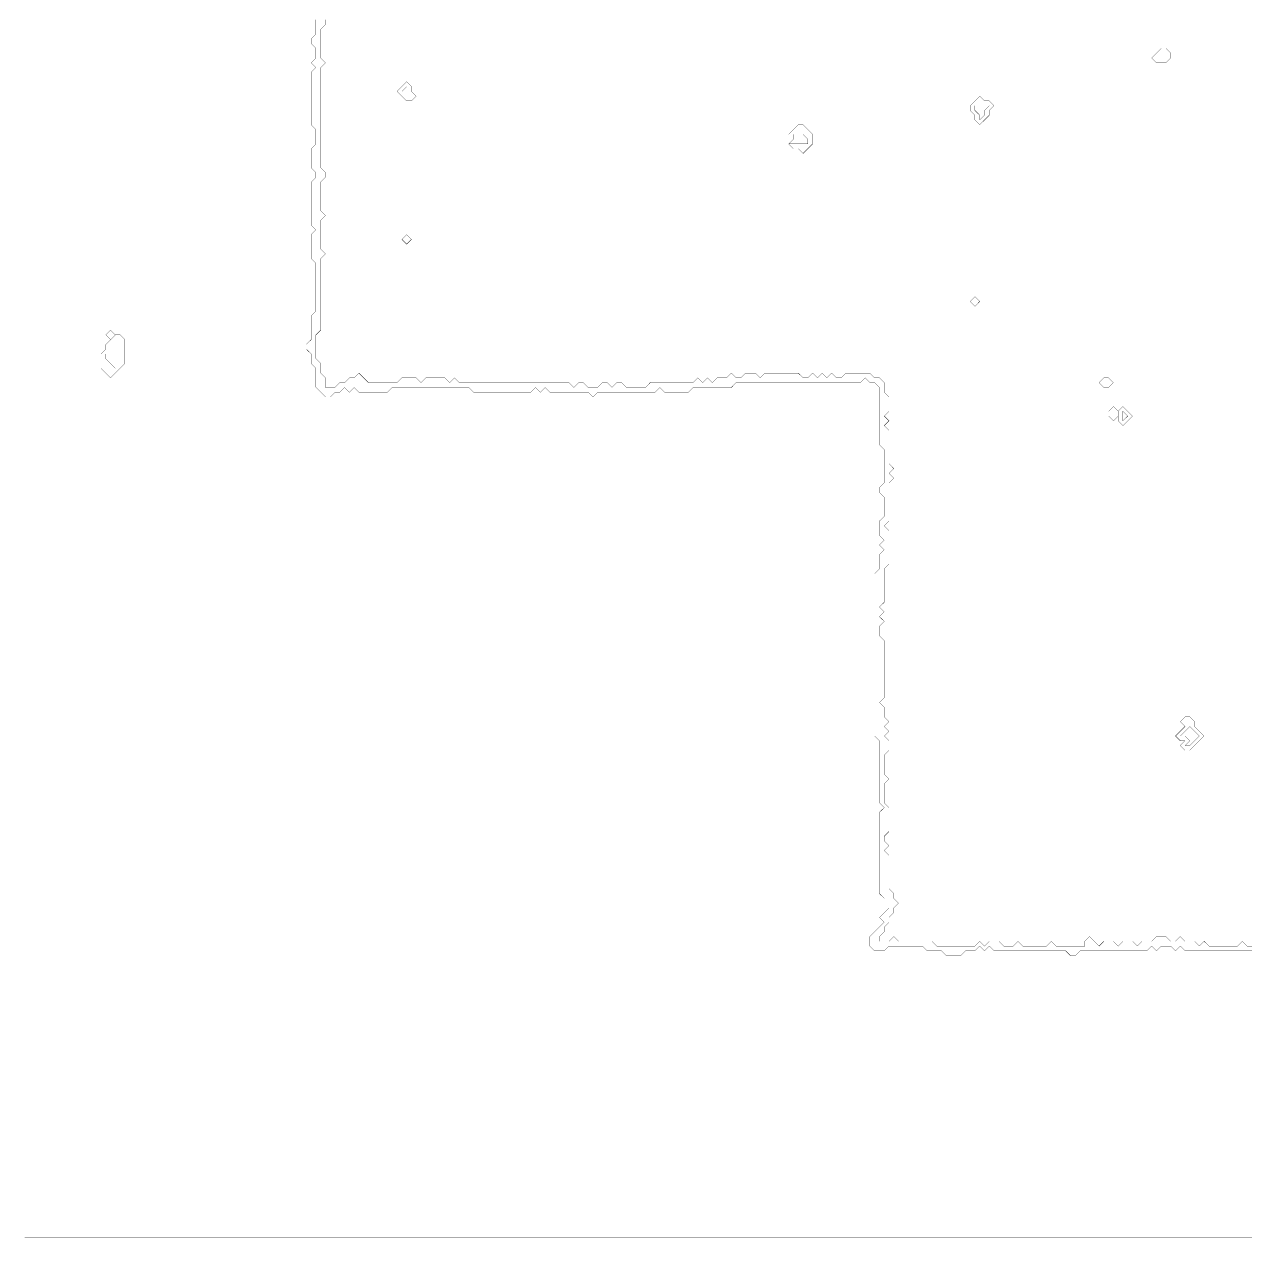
# Model space of a CAD drawing. Header units: metres. Extents: x 0 to 4858, y -4858 to 0.
# Drawn here: x 0 to 2438, y -4858 to -2443 of the extents above; entities that cross this region are included whole.
import ezdxf

# ---------------------------------------------------------------- set-up
doc = ezdxf.new("R2010")
doc.units = ezdxf.units.M
for name, color, linetype in [('conductor', 1, 'Continuous'), ('dielectric', 8, 'Continuous'), ('substrate', 5, 'Continuous')]:
    doc.layers.add(name, color=color, linetype=linetype)

msp = doc.modelspace()

# ---------------------------------------------------------------- linework, layer by layer
at = {"layer": 'conductor', "const_width": 0.5}
msp.add_lwpolyline([(598.9, -2433.5), (598.9, -2443), (589.4, -2452.5), (589.4, -2462), (589.4, -2471.5), (589.4, -2481), (589.4, -2490.5), (589.4, -2500), (589.4, -2509.5), (598.9, -2519.1), (589.4, -2528.6), (589.4, -2538.1), (589.4, -2547.6), (589.4, -2557.1), (589.4, -2566.6), (589.4, -2576.1), (589.4, -2585.6), (589.4, -2595.1), (589.4, -2604.6), (589.4, -2614.1), (589.4, -2623.6), (589.4, -2633.1), (589.4, -2642.6), (589.4, -2652.1), (589.4, -2661.6), (589.4, -2671.1), (589.4, -2680.7), (589.4, -2690.2), (589.4, -2699.7), (589.4, -2709.2), (589.4, -2718.7), (589.4, -2728.2), (598.9, -2737.7), (598.9, -2747.2), (589.4, -2756.7), (589.4, -2766.2), (589.4, -2775.7), (589.4, -2785.2), (589.4, -2794.7), (589.4, -2804.2), (589.4, -2813.7), (598.9, -2823.2), (589.4, -2832.7), (589.4, -2842.3), (589.4, -2851.8), (589.4, -2861.3), (589.4, -2870.8), (589.4, -2880.3), (589.4, -2889.8), (598.9, -2899.3), (589.4, -2908.8), (589.4, -2918.3), (589.4, -2927.8), (589.4, -2937.3), (589.4, -2946.8), (589.4, -2956.3), (589.4, -2965.8), (589.4, -2975.3), (589.4, -2984.8), (589.4, -2994.3), (589.4, -3003.9), (589.4, -3013.4), (589.4, -3022.9), (589.4, -3032.4), (589.4, -3041.9), (589.4, -3051.4), (579.9, -3060.9), (579.9, -3070.4), (579.9, -3079.9), (579.9, -3089.4), (579.9, -3098.9), (579.9, -3108.4), (589.4, -3117.9), (589.4, -3127.4), (589.4, -3136.9), (598.9, -3146.4), (598.9, -3155.9), (598.9, -3165.5), (608.4, -3165.5), (617.9, -3165.5), (627.4, -3155.9), (636.9, -3155.9), (646.4, -3146.4), (655.9, -3146.4), (665.4, -3136.9), (674.9, -3146.4), (684.4, -3155.9), (693.9, -3155.9), (703.4, -3155.9), (712.9, -3155.9), (722.4, -3155.9), (732, -3155.9), (741.5, -3155.9), (751, -3146.4), (760.5, -3146.4), (770, -3146.4), (779.5, -3146.4), (789, -3155.9), (798.5, -3146.4), (808, -3146.4), (817.5, -3146.4), (827, -3146.4), (836.5, -3146.4), (846, -3155.9), (855.5, -3146.4), (865, -3155.9), (874.5, -3155.9), (884, -3155.9), (893.6, -3155.9), (903.1, -3155.9), (912.6, -3155.9), (922.1, -3155.9), (931.6, -3155.9), (941.1, -3155.9), (950.6, -3155.9), (960.1, -3155.9), (969.6, -3155.9), (979.1, -3155.9), (988.6, -3155.9), (998.1, -3155.9), (1007.6, -3155.9), (1017.1, -3155.9), (1026.6, -3155.9), (1036.1, -3155.9), (1045.6, -3155.9), (1055.2, -3155.9), (1064.7, -3155.9), (1074.2, -3155.9), (1083.7, -3155.9), (1093.2, -3165.5), (1102.7, -3155.9), (1112.2, -3155.9), (1121.7, -3165.5), (1131.2, -3165.5), (1140.7, -3165.5), (1150.2, -3155.9), (1159.7, -3155.9), (1169.2, -3165.5), (1178.7, -3155.9), (1188.2, -3155.9), (1197.7, -3165.5), (1207.2, -3165.5), (1216.8, -3165.5), (1226.3, -3165.5), (1235.8, -3165.5), (1245.3, -3155.9), (1254.8, -3155.9), (1264.3, -3155.9), (1273.8, -3155.9), (1283.3, -3155.9), (1292.8, -3155.9), (1302.3, -3155.9), (1311.8, -3155.9), (1321.3, -3155.9), (1330.8, -3155.9), (1340.3, -3146.4), (1349.8, -3155.9), (1359.3, -3146.4), (1368.8, -3155.9), (1378.3, -3146.4), (1387.9, -3146.4), (1397.4, -3146.4), (1406.9, -3136.9), (1416.4, -3146.4), (1425.9, -3146.4), (1435.4, -3136.9), (1444.9, -3136.9), (1454.4, -3136.9), (1463.9, -3146.4), (1473.4, -3136.9), (1482.9, -3136.9), (1492.4, -3136.9), (1501.9, -3136.9), (1511.4, -3136.9), (1520.9, -3136.9), (1530.4, -3136.9), (1539.9, -3136.9), (1549.5, -3146.4), (1559, -3146.4), (1568.5, -3136.9), (1578, -3146.4), (1587.5, -3136.9), (1597, -3146.4), (1606.5, -3136.9), (1616, -3146.4), (1625.5, -3146.4), (1635, -3136.9), (1644.5, -3136.9), (1654, -3136.9), (1663.5, -3136.9), (1673, -3136.9), (1682.5, -3136.9), (1692, -3146.4), (1701.5, -3146.4), (1711.1, -3155.9), (1711.1, -3165.5), (1711.1, -3175), (1720.6, -3184.5), (1720.6, -3194), (1720.6, -3203.5), (1720.6, -3213), (1711.1, -3222.5), (1720.6, -3232), (1711.1, -3241.5), (1720.6, -3251), (1720.6, -3260.5), (1720.6, -3270), (1720.6, -3279.5), (1720.6, -3289), (1720.6, -3298.5), (1720.6, -3308), (1720.6, -3317.5), (1730.1, -3327.1), (1720.6, -3336.6), (1730.1, -3346.1), (1720.6, -3355.6), (1720.6, -3365.1), (1720.6, -3374.6), (1720.6, -3384.1), (1720.6, -3393.6), (1720.6, -3403.1), (1720.6, -3412.6), (1720.6, -3422.1), (1720.6, -3431.6), (1711.1, -3441.1), (1720.6, -3450.6), (1720.6, -3460.1), (1720.6, -3469.6), (1720.6, -3479.1), (1720.6, -3488.7), (1720.6, -3498.2), (1720.6, -3507.7), (1720.6, -3517.2), (1711.1, -3526.7), (1711.1, -3536.2), (1711.1, -3545.7), (1711.1, -3555.2), (1711.1, -3564.7), (1711.1, -3574.2), (1711.1, -3583.7), (1711.1, -3593.2), (1701.5, -3602.7), (1711.1, -3612.2), (1701.5, -3621.7), (1711.1, -3631.2), (1701.5, -3640.7), (1701.5, -3650.2), (1701.5, -3659.8), (1711.1, -3669.3), (1711.1, -3678.8), (1711.1, -3688.3), (1711.1, -3697.8), (1711.1, -3707.3), (1711.1, -3716.8), (1711.1, -3726.3), (1711.1, -3735.8), (1711.1, -3745.3), (1711.1, -3754.8), (1711.1, -3764.3), (1711.1, -3773.8), (1711.1, -3783.3), (1701.5, -3792.8), (1711.1, -3802.3), (1711.1, -3811.8), (1711.1, -3821.4), (1720.6, -3830.9), (1711.1, -3840.4), (1720.6, -3849.9), (1711.1, -3859.4), (1720.6, -3868.9), (1720.6, -3878.4), (1720.6, -3887.9), (1711.1, -3897.4), (1711.1, -3906.9), (1711.1, -3916.4), (1711.1, -3925.9), (1711.1, -3935.4), (1720.6, -3944.9), (1711.1, -3954.4), (1711.1, -3963.9), (1711.1, -3973.4), (1711.1, -3983), (1711.1, -3992.5), (1720.6, -4002), (1720.6, -4011.5), (1720.6, -4021), (1720.6, -4030.5), (1720.6, -4040), (1720.6, -4049.5), (1711.1, -4059), (1711.1, -4068.5), (1720.6, -4078), (1711.1, -4087.5), (1720.6, -4097), (1720.6, -4106.5), (1720.6, -4116), (1720.6, -4125.5), (1720.6, -4135), (1720.6, -4144.6), (1720.6, -4154.1), (1720.6, -4163.6), (1730.1, -4173.1), (1730.1, -4182.6), (1739.6, -4192.1), (1730.1, -4201.6), (1730.1, -4211.1), (1720.6, -4220.6), (1720.6, -4230.1), (1711.1, -4239.6), (1711.1, -4249.1), (1701.5, -4258.6), (1701.5, -4268.1), (1711.1, -4268.1), (1720.6, -4268.1), (1730.1, -4258.6), (1739.6, -4268.1), (1749.1, -4268.1), (1758.6, -4268.1), (1768.1, -4268.1), (1777.6, -4268.1), (1787.1, -4268.1), (1796.6, -4268.1), (1806.1, -4268.1), (1815.6, -4277.6), (1825.1, -4277.6), (1834.6, -4277.6), (1844.1, -4277.6), (1853.6, -4277.6), (1863.1, -4277.6), (1872.7, -4277.6), (1882.2, -4277.6), (1891.7, -4277.6), (1901.2, -4268.1), (1910.7, -4277.6), (1920.2, -4268.1), (1929.7, -4268.1), (1939.2, -4268.1), (1948.7, -4277.6), (1958.2, -4277.6), (1967.7, -4277.6), (1977.2, -4268.1), (1986.7, -4277.6), (1996.2, -4277.6), (2005.7, -4277.6), (2015.2, -4277.6), (2024.7, -4277.6), (2034.3, -4277.6), (2043.8, -4268.1), (2053.3, -4277.6), (2062.8, -4277.6), (2072.3, -4277.6), (2081.8, -4277.6), (2091.3, -4277.6), (2100.8, -4277.6), (2110.3, -4277.6), (2110.3, -4268.1), (2119.8, -4258.6), (2129.3, -4268.1), (2138.8, -4277.6), (2148.3, -4268.1), (2157.8, -4268.1), (2167.3, -4268.1), (2176.8, -4277.6), (2186.3, -4268.1), (2195.9, -4268.1), (2205.4, -4268.1), (2214.9, -4277.6), (2224.4, -4268.1), (2233.9, -4268.1), (2243.4, -4268.1), (2252.9, -4258.6), (2262.4, -4258.6), (2271.9, -4258.6), (2281.4, -4268.1), (2290.9, -4268.1), (2300.4, -4258.6), (2309.9, -4268.1), (2319.4, -4268.1), (2328.9, -4268.1), (2338.4, -4277.6), (2347.9, -4268.1), (2357.5, -4277.6), (2367, -4277.6), (2376.5, -4277.6), (2386, -4277.6), (2395.5, -4277.6), (2405, -4277.6), (2414.5, -4277.6), (2424, -4268.1), (2433.5, -4277.6), (2443, -4277.6)], dxfattribs=at)
for points in [[(2252.9, -2500), (2262.4, -2490.5), (2271.9, -2490.5), (2281.4, -2500), (2281.4, -2509.5), (2271.9, -2519.1), (2262.4, -2519.1), (2252.9, -2519.1), (2243.4, -2509.5)], [(751, -2566.6), (760.5, -2557.1), (770, -2566.6), (770, -2576.1), (779.5, -2585.6), (770, -2595.1), (760.5, -2595.1), (751, -2585.6), (741.5, -2576.1)], [(1891.7, -2595.1), (1901.2, -2585.6), (1910.7, -2595.1), (1920.2, -2595.1), (1929.7, -2604.6), (1920.2, -2614.1), (1920.2, -2623.6), (1910.7, -2633.1), (1901.2, -2642.6), (1891.7, -2633.1), (1891.7, -2623.6), (1882.2, -2614.1), (1882.2, -2604.6)], [(1530.4, -2652.1), (1539.9, -2642.6), (1549.5, -2642.6), (1559, -2652.1), (1568.5, -2661.6), (1568.5, -2671.1), (1568.5, -2680.7), (1559, -2690.2), (1549.5, -2699.7), (1539.9, -2690.2), (1530.4, -2690.2), (1520.9, -2680.7), (1520.9, -2671.1), (1520.9, -2661.6)], [(751, -2870.8), (760.5, -2861.3), (770, -2870.8), (760.5, -2880.3)], [(1882.2, -2994.3), (1891.7, -2984.8), (1901.2, -2994.3), (1891.7, -3003.9)], [(161.6, -3098.9), (161.6, -3108.4), (171.1, -3117.9), (180.6, -3127.4), (180.6, -3117.9), (180.6, -3108.4), (180.6, -3098.9), (171.1, -3098.9)], [(2138.8, -3155.9), (2148.3, -3146.4), (2157.8, -3146.4), (2167.3, -3155.9), (2157.8, -3165.5), (2148.3, -3165.5)], [(2157.8, -3213), (2167.3, -3203.5), (2176.8, -3213), (2176.8, -3222.5), (2167.3, -3232), (2157.8, -3222.5)], [(2176.8, -3213), (2186.3, -3203.5), (2195.9, -3213), (2205.4, -3222.5), (2195.9, -3232), (2186.3, -3241.5), (2176.8, -3232), (2176.8, -3222.5)], [(2300.4, -3830.9), (2309.9, -3821.4), (2319.4, -3821.4), (2328.9, -3830.9), (2328.9, -3840.4), (2338.4, -3849.9), (2347.9, -3859.4), (2338.4, -3868.9), (2328.9, -3878.4), (2319.4, -3887.9), (2309.9, -3887.9), (2300.4, -3878.4), (2309.9, -3868.9), (2300.4, -3868.9), (2290.9, -3859.4), (2300.4, -3849.9), (2309.9, -3840.4)]]:
    msp.add_lwpolyline(points, close=True, dxfattribs=at)
at = {"layer": 'dielectric', "const_width": 0.5}
msp.add_lwpolyline([(190.1, -3060.9)], close=True, dxfattribs=at)
at = {"layer": 'substrate', "const_width": 0.5}
for points in [[(0, -2433.5), (0, -2443), (0, -2452.5), (0, -2462), (0, -2471.5), (0, -2481), (0, -2490.5), (0, -2500), (0, -2509.5), (0, -2519.1), (0, -2528.6), (0, -2538.1), (0, -2547.6), (0, -2557.1), (0, -2566.6), (0, -2576.1), (0, -2585.6), (0, -2595.1), (0, -2604.6), (0, -2614.1), (0, -2623.6), (0, -2633.1), (0, -2642.6), (0, -2652.1), (0, -2661.6), (0, -2671.1), (0, -2680.7), (0, -2690.2), (0, -2699.7), (0, -2709.2), (0, -2718.7), (0, -2728.2), (0, -2737.7), (0, -2747.2), (0, -2756.7), (0, -2766.2), (0, -2775.7), (0, -2785.2), (0, -2794.7), (0, -2804.2), (0, -2813.7), (0, -2823.2), (0, -2832.7), (0, -2842.3), (0, -2851.8), (0, -2861.3), (0, -2870.8), (0, -2880.3), (0, -2889.8), (0, -2899.3), (0, -2908.8), (0, -2918.3), (0, -2927.8), (0, -2937.3), (0, -2946.8), (0, -2956.3), (0, -2965.8), (0, -2975.3), (0, -2984.8), (0, -2994.3), (0, -3003.9), (0, -3013.4), (0, -3022.9), (0, -3032.4), (0, -3041.9), (0, -3051.4), (0, -3060.9), (0, -3070.4), (0, -3079.9), (0, -3089.4), (0, -3098.9), (0, -3108.4), (0, -3117.9), (0, -3127.4), (0, -3136.9), (0, -3146.4), (0, -3155.9), (0, -3165.5), (0, -3175), (0, -3184.5), (0, -3194), (0, -3203.5), (0, -3213), (0, -3222.5), (0, -3232), (0, -3241.5), (0, -3251), (0, -3260.5), (0, -3270), (0, -3279.5), (0, -3289), (0, -3298.5), (0, -3308), (0, -3317.5), (0, -3327.1), (0, -3336.6), (0, -3346.1), (0, -3355.6), (0, -3365.1), (0, -3374.6), (0, -3384.1), (0, -3393.6), (0, -3403.1), (0, -3412.6), (0, -3422.1), (0, -3431.6), (0, -3441.1), (0, -3450.6), (0, -3460.1), (0, -3469.6), (0, -3479.1), (0, -3488.7), (0, -3498.2), (0, -3507.7), (0, -3517.2), (0, -3526.7), (0, -3536.2), (0, -3545.7), (0, -3555.2), (0, -3564.7), (0, -3574.2), (0, -3583.7), (0, -3593.2), (0, -3602.7), (0, -3612.2), (0, -3621.7), (0, -3631.2), (0, -3640.7), (0, -3650.2), (0, -3659.8), (0, -3669.3), (0, -3678.8), (0, -3688.3), (0, -3697.8), (0, -3707.3), (0, -3716.8), (0, -3726.3), (0, -3735.8), (0, -3745.3), (0, -3754.8), (0, -3764.3), (0, -3773.8), (0, -3783.3), (0, -3792.8), (0, -3802.3), (0, -3811.8), (0, -3821.4), (0, -3830.9), (0, -3840.4), (0, -3849.9), (0, -3859.4), (0, -3868.9), (0, -3878.4), (0, -3887.9), (0, -3897.4), (0, -3906.9), (0, -3916.4), (0, -3925.9), (0, -3935.4), (0, -3944.9), (0, -3954.4), (0, -3963.9), (0, -3973.4), (0, -3983), (0, -3992.5), (0, -4002), (0, -4011.5), (0, -4021), (0, -4030.5), (0, -4040), (0, -4049.5), (0, -4059), (0, -4068.5), (0, -4078), (0, -4087.5), (0, -4097), (0, -4106.5), (0, -4116), (0, -4125.5), (0, -4135), (0, -4144.6), (0, -4154.1), (0, -4163.6), (0, -4173.1), (0, -4182.6), (0, -4192.1), (0, -4201.6), (0, -4211.1), (0, -4220.6), (0, -4230.1), (0, -4239.6), (0, -4249.1), (0, -4258.6), (0, -4268.1), (0, -4277.6), (0, -4287.1), (0, -4296.6), (0, -4306.2), (0, -4315.7), (0, -4325.2), (0, -4334.7), (0, -4344.2), (0, -4353.7), (0, -4363.2), (0, -4372.7), (0, -4382.2), (0, -4391.7), (0, -4401.2), (0, -4410.7), (0, -4420.2), (0, -4429.7), (0, -4439.2), (0, -4448.7), (0, -4458.2), (0, -4467.8), (0, -4477.3), (0, -4486.8), (0, -4496.3), (0, -4505.8), (0, -4515.3), (0, -4524.8), (0, -4534.3), (0, -4543.8), (0, -4553.3), (0, -4562.8), (0, -4572.3), (0, -4581.8), (0, -4591.3), (0, -4600.8), (0, -4610.3), (0, -4619.8), (0, -4629.4), (0, -4638.9), (0, -4648.4), (0, -4657.9), (0, -4667.4), (0, -4676.9), (0, -4686.4), (0, -4695.9), (0, -4705.4), (0, -4714.9), (0, -4724.4), (0, -4733.9), (0, -4743.4), (0, -4752.9), (0, -4762.4), (0, -4771.9), (0, -4781.4), (0, -4791), (0, -4800.5), (0, -4810), (0, -4819.5), (0, -4829), (0, -4838.5), (0, -4848), (0, -4857.5), (9.5, -4857.5), (19, -4857.5), (28.5, -4857.5), (38, -4857.5), (47.5, -4857.5), (57, -4857.5), (66.5, -4857.5), (76, -4857.5), (85.6, -4857.5), (95.1, -4857.5), (104.6, -4857.5), (114.1, -4857.5), (123.6, -4857.5), (133.1, -4857.5), (142.6, -4857.5), (152.1, -4857.5), (161.6, -4857.5), (171.1, -4857.5), (180.6, -4857.5), (190.1, -4857.5), (199.6, -4857.5), (209.1, -4857.5), (218.6, -4857.5), (228.1, -4857.5), (237.6, -4857.5), (247.2, -4857.5), (256.7, -4857.5), (266.2, -4857.5), (275.7, -4857.5), (285.2, -4857.5), (294.7, -4857.5), (304.2, -4857.5), (313.7, -4857.5), (323.2, -4857.5), (332.7, -4857.5), (342.2, -4857.5), (351.7, -4857.5), (361.2, -4857.5), (370.7, -4857.5), (380.2, -4857.5), (389.7, -4857.5), (399.2, -4857.5), (408.8, -4857.5), (418.3, -4857.5), (427.8, -4857.5), (437.3, -4857.5), (446.8, -4857.5), (456.3, -4857.5), (465.8, -4857.5), (475.3, -4857.5), (484.8, -4857.5), (494.3, -4857.5), (503.8, -4857.5), (513.3, -4857.5), (522.8, -4857.5), (532.3, -4857.5), (541.8, -4857.5), (551.3, -4857.5), (560.8, -4857.5), (570.4, -4857.5), (579.9, -4857.5), (589.4, -4857.5), (598.9, -4857.5), (608.4, -4857.5), (617.9, -4857.5), (627.4, -4857.5), (636.9, -4857.5), (646.4, -4857.5), (655.9, -4857.5), (665.4, -4857.5), (674.9, -4857.5), (684.4, -4857.5), (693.9, -4857.5), (703.4, -4857.5), (712.9, -4857.5), (722.4, -4857.5), (732, -4857.5), (741.5, -4857.5), (751, -4857.5), (760.5, -4857.5), (770, -4857.5), (779.5, -4857.5), (789, -4857.5), (798.5, -4857.5), (808, -4857.5), (817.5, -4857.5), (827, -4857.5), (836.5, -4857.5), (846, -4857.5), (855.5, -4857.5), (865, -4857.5), (874.5, -4857.5), (884, -4857.5), (893.6, -4857.5), (903.1, -4857.5), (912.6, -4857.5), (922.1, -4857.5), (931.6, -4857.5), (941.1, -4857.5), (950.6, -4857.5), (960.1, -4857.5), (969.6, -4857.5), (979.1, -4857.5), (988.6, -4857.5), (998.1, -4857.5), (1007.6, -4857.5), (1017.1, -4857.5), (1026.6, -4857.5), (1036.1, -4857.5), (1045.6, -4857.5), (1055.2, -4857.5), (1064.7, -4857.5), (1074.2, -4857.5), (1083.7, -4857.5), (1093.2, -4857.5), (1102.7, -4857.5), (1112.2, -4857.5), (1121.7, -4857.5), (1131.2, -4857.5), (1140.7, -4857.5), (1150.2, -4857.5), (1159.7, -4857.5), (1169.2, -4857.5), (1178.7, -4857.5), (1188.2, -4857.5), (1197.7, -4857.5), (1207.2, -4857.5), (1216.8, -4857.5), (1226.3, -4857.5), (1235.8, -4857.5), (1245.3, -4857.5), (1254.8, -4857.5), (1264.3, -4857.5), (1273.8, -4857.5), (1283.3, -4857.5), (1292.8, -4857.5), (1302.3, -4857.5), (1311.8, -4857.5), (1321.3, -4857.5), (1330.8, -4857.5), (1340.3, -4857.5), (1349.8, -4857.5), (1359.3, -4857.5), (1368.8, -4857.5), (1378.3, -4857.5), (1387.9, -4857.5), (1397.4, -4857.5), (1406.9, -4857.5), (1416.4, -4857.5), (1425.9, -4857.5), (1435.4, -4857.5), (1444.9, -4857.5), (1454.4, -4857.5), (1463.9, -4857.5), (1473.4, -4857.5), (1482.9, -4857.5), (1492.4, -4857.5), (1501.9, -4857.5), (1511.4, -4857.5), (1520.9, -4857.5), (1530.4, -4857.5), (1539.9, -4857.5), (1549.5, -4857.5), (1559, -4857.5), (1568.5, -4857.5), (1578, -4857.5), (1587.5, -4857.5), (1597, -4857.5), (1606.5, -4857.5), (1616, -4857.5), (1625.5, -4857.5), (1635, -4857.5), (1644.5, -4857.5), (1654, -4857.5), (1663.5, -4857.5), (1673, -4857.5), (1682.5, -4857.5), (1692, -4857.5), (1701.5, -4857.5), (1711.1, -4857.5), (1720.6, -4857.5), (1730.1, -4857.5), (1739.6, -4857.5), (1749.1, -4857.5), (1758.6, -4857.5), (1768.1, -4857.5), (1777.6, -4857.5), (1787.1, -4857.5), (1796.6, -4857.5), (1806.1, -4857.5), (1815.6, -4857.5), (1825.1, -4857.5), (1834.6, -4857.5), (1844.1, -4857.5), (1853.6, -4857.5), (1863.1, -4857.5), (1872.7, -4857.5), (1882.2, -4857.5), (1891.7, -4857.5), (1901.2, -4857.5), (1910.7, -4857.5), (1920.2, -4857.5), (1929.7, -4857.5), (1939.2, -4857.5), (1948.7, -4857.5), (1958.2, -4857.5), (1967.7, -4857.5), (1977.2, -4857.5), (1986.7, -4857.5), (1996.2, -4857.5), (2005.7, -4857.5), (2015.2, -4857.5), (2024.7, -4857.5), (2034.3, -4857.5), (2043.8, -4857.5), (2053.3, -4857.5), (2062.8, -4857.5), (2072.3, -4857.5), (2081.8, -4857.5), (2091.3, -4857.5), (2100.8, -4857.5), (2110.3, -4857.5), (2119.8, -4857.5), (2129.3, -4857.5), (2138.8, -4857.5), (2148.3, -4857.5), (2157.8, -4857.5), (2167.3, -4857.5), (2176.8, -4857.5), (2186.3, -4857.5), (2195.9, -4857.5), (2205.4, -4857.5), (2214.9, -4857.5), (2224.4, -4857.5), (2233.9, -4857.5), (2243.4, -4857.5), (2252.9, -4857.5), (2262.4, -4857.5), (2271.9, -4857.5), (2281.4, -4857.5), (2290.9, -4857.5), (2300.4, -4857.5), (2309.9, -4857.5), (2319.4, -4857.5), (2328.9, -4857.5), (2338.4, -4857.5), (2347.9, -4857.5), (2357.5, -4857.5), (2367, -4857.5), (2376.5, -4857.5), (2386, -4857.5), (2395.5, -4857.5), (2405, -4857.5), (2414.5, -4857.5), (2424, -4857.5), (2433.5, -4857.5), (2443, -4857.5)], [(2443, -4287.1), (2433.5, -4287.1), (2424, -4287.1), (2414.5, -4287.1), (2405, -4287.1), (2395.5, -4287.1), (2386, -4287.1), (2376.5, -4287.1), (2367, -4287.1), (2357.5, -4287.1), (2347.9, -4287.1), (2338.4, -4287.1), (2328.9, -4287.1), (2319.4, -4287.1), (2309.9, -4287.1), (2300.4, -4277.6), (2290.9, -4287.1), (2281.4, -4277.6), (2271.9, -4277.6), (2262.4, -4277.6), (2252.9, -4287.1), (2243.4, -4277.6), (2233.9, -4287.1), (2224.4, -4287.1), (2214.9, -4287.1), (2205.4, -4287.1), (2195.9, -4287.1), (2186.3, -4287.1), (2176.8, -4287.1), (2167.3, -4287.1), (2157.8, -4287.1), (2148.3, -4287.1), (2138.8, -4287.1), (2129.3, -4287.1), (2119.8, -4287.1), (2110.3, -4287.1), (2100.8, -4287.1), (2091.3, -4296.6), (2081.8, -4296.6), (2072.3, -4287.1), (2062.8, -4287.1), (2053.3, -4287.1), (2043.8, -4287.1), (2034.3, -4287.1), (2024.7, -4287.1), (2015.2, -4287.1), (2005.7, -4287.1), (1996.2, -4287.1), (1986.7, -4287.1), (1977.2, -4287.1), (1967.7, -4287.1), (1958.2, -4287.1), (1948.7, -4287.1), (1939.2, -4287.1), (1929.7, -4287.1), (1920.2, -4277.6), (1910.7, -4287.1), (1901.2, -4277.6), (1891.7, -4287.1), (1882.2, -4287.1), (1872.7, -4287.1), (1863.1, -4296.6), (1853.6, -4296.6), (1844.1, -4296.6), (1834.6, -4296.6), (1825.1, -4287.1), (1815.6, -4287.1), (1806.1, -4287.1), (1796.6, -4287.1), (1787.1, -4277.6), (1777.6, -4277.6), (1768.1, -4277.6), (1758.6, -4277.6), (1749.1, -4277.6), (1739.6, -4277.6), (1730.1, -4277.6), (1720.6, -4277.6), (1711.1, -4287.1), (1701.5, -4287.1), (1692, -4287.1), (1682.5, -4277.6), (1682.5, -4268.1), (1682.5, -4258.6), (1692, -4249.1), (1701.5, -4239.6), (1711.1, -4230.1), (1701.5, -4220.6), (1711.1, -4211.1), (1720.6, -4201.6), (1720.6, -4192.1), (1720.6, -4182.6), (1711.1, -4182.6), (1701.5, -4173.1), (1701.5, -4163.6), (1701.5, -4154.1), (1701.5, -4144.6), (1701.5, -4135), (1701.5, -4125.5), (1701.5, -4116), (1701.5, -4106.5), (1701.5, -4097), (1701.5, -4087.5), (1701.5, -4078), (1701.5, -4068.5), (1701.5, -4059), (1701.5, -4049.5), (1701.5, -4040), (1701.5, -4030.5), (1701.5, -4021), (1701.5, -4011.5), (1711.1, -4002), (1701.5, -3992.5), (1701.5, -3983), (1701.5, -3973.4), (1701.5, -3963.9), (1701.5, -3954.4), (1701.5, -3944.9), (1701.5, -3935.4), (1701.5, -3925.9), (1701.5, -3916.4), (1701.5, -3906.9), (1701.5, -3897.4), (1701.5, -3887.9), (1701.5, -3878.4), (1701.5, -3868.9), (1692, -3859.4), (1692, -3849.9), (1692, -3840.4), (1692, -3830.9), (1692, -3821.4), (1692, -3811.8), (1692, -3802.3), (1692, -3792.8), (1692, -3783.3), (1692, -3773.8), (1692, -3764.3), (1692, -3754.8), (1692, -3745.3), (1692, -3735.8), (1692, -3726.3), (1692, -3716.8), (1692, -3707.3), (1692, -3697.8), (1692, -3688.3), (1692, -3678.8), (1692, -3669.3), (1692, -3659.8), (1692, -3650.2), (1692, -3640.7), (1692, -3631.2), (1692, -3621.7), (1692, -3612.2), (1692, -3602.7), (1692, -3593.2), (1692, -3583.7), (1692, -3574.2), (1692, -3564.7), (1692, -3555.2), (1692, -3545.7), (1692, -3536.2), (1701.5, -3526.7), (1701.5, -3517.2), (1701.5, -3507.7), (1701.5, -3498.2), (1711.1, -3488.7), (1701.5, -3479.1), (1711.1, -3469.6), (1701.5, -3460.1), (1701.5, -3450.6), (1701.5, -3441.1), (1701.5, -3431.6), (1711.1, -3422.1), (1711.1, -3412.6), (1711.1, -3403.1), (1711.1, -3393.6), (1711.1, -3384.1), (1701.5, -3374.6), (1701.5, -3365.1), (1711.1, -3355.6), (1711.1, -3346.1), (1711.1, -3336.6), (1711.1, -3327.1), (1711.1, -3317.5), (1711.1, -3308), (1711.1, -3298.5), (1711.1, -3289), (1701.5, -3279.5), (1701.5, -3270), (1701.5, -3260.5), (1701.5, -3251), (1701.5, -3241.5), (1701.5, -3232), (1701.5, -3222.5), (1701.5, -3213), (1701.5, -3203.5), (1701.5, -3194), (1701.5, -3184.5), (1701.5, -3175), (1701.5, -3165.5), (1692, -3155.9), (1682.5, -3155.9), (1673, -3146.4), (1663.5, -3155.9), (1654, -3155.9), (1644.5, -3155.9), (1635, -3155.9), (1625.5, -3155.9), (1616, -3155.9), (1606.5, -3155.9), (1597, -3155.9), (1587.5, -3155.9), (1578, -3155.9), (1568.5, -3155.9), (1559, -3155.9), (1549.5, -3155.9), (1539.9, -3155.9), (1530.4, -3155.9), (1520.9, -3155.9), (1511.4, -3155.9), (1501.9, -3155.9), (1492.4, -3155.9), (1482.9, -3155.9), (1473.4, -3155.9), (1463.9, -3155.9), (1454.4, -3155.9), (1444.9, -3155.9), (1435.4, -3155.9), (1425.9, -3155.9), (1416.4, -3155.9), (1406.9, -3165.5), (1397.4, -3165.5), (1387.9, -3165.5), (1378.3, -3165.5), (1368.8, -3165.5), (1359.3, -3165.5), (1349.8, -3165.5), (1340.3, -3165.5), (1330.8, -3165.5), (1321.3, -3175), (1311.8, -3175), (1302.3, -3175), (1292.8, -3175), (1283.3, -3175), (1273.8, -3175), (1264.3, -3165.5), (1254.8, -3175), (1245.3, -3175), (1235.8, -3175), (1226.3, -3175), (1216.8, -3175), (1207.2, -3175), (1197.7, -3175), (1188.2, -3175), (1178.7, -3175), (1169.2, -3175), (1159.7, -3175), (1150.2, -3175), (1140.7, -3175), (1131.2, -3184.5), (1121.7, -3175), (1112.2, -3175), (1102.7, -3175), (1093.2, -3175), (1083.7, -3175), (1074.2, -3175), (1064.7, -3175), (1055.2, -3175), (1045.6, -3175), (1036.1, -3165.5), (1026.6, -3175), (1017.1, -3165.5), (1007.6, -3175), (998.1, -3175), (988.6, -3175), (979.1, -3175), (969.6, -3175), (960.1, -3175), (950.6, -3175), (941.1, -3175), (931.6, -3175), (922.1, -3175), (912.6, -3175), (903.1, -3175), (893.6, -3175), (884, -3165.5), (874.5, -3165.5), (865, -3165.5), (855.5, -3165.5), (846, -3165.5), (836.5, -3165.5), (827, -3165.5), (817.5, -3165.5), (808, -3165.5), (798.5, -3165.5), (789, -3165.5), (779.5, -3165.5), (770, -3165.5), (760.5, -3165.5), (751, -3165.5), (741.5, -3165.5), (732, -3165.5), (722.4, -3175), (712.9, -3175), (703.4, -3175), (693.9, -3175), (684.4, -3175), (674.9, -3175), (665.4, -3175), (655.9, -3165.5), (646.4, -3175), (636.9, -3165.5), (627.4, -3175), (617.9, -3175), (608.4, -3184.5), (598.9, -3184.5), (589.4, -3175), (579.9, -3165.5), (579.9, -3155.9), (579.9, -3146.4), (579.9, -3136.9), (579.9, -3127.4), (570.4, -3117.9), (570.4, -3108.4), (570.4, -3098.9), (560.8, -3089.4), (560.8, -3079.9), (570.4, -3070.4), (570.4, -3060.9), (570.4, -3051.4), (570.4, -3041.9), (570.4, -3032.4), (570.4, -3022.9), (579.9, -3013.4), (579.9, -3003.9), (579.9, -2994.3), (579.9, -2984.8), (579.9, -2975.3), (579.9, -2965.8), (579.9, -2956.3), (579.9, -2946.8), (579.9, -2937.3), (579.9, -2927.8), (579.9, -2918.3), (570.4, -2908.8), (570.4, -2899.3), (570.4, -2889.8), (570.4, -2880.3), (570.4, -2870.8), (570.4, -2861.3), (579.9, -2851.8), (570.4, -2842.3), (570.4, -2832.7), (570.4, -2823.2), (570.4, -2813.7), (570.4, -2804.2), (570.4, -2794.7), (570.4, -2785.2), (570.4, -2775.7), (570.4, -2766.2), (570.4, -2756.7), (579.9, -2747.2), (579.9, -2737.7), (570.4, -2728.2), (570.4, -2718.7), (570.4, -2709.2), (570.4, -2699.7), (570.4, -2690.2), (579.9, -2680.7), (579.9, -2671.1), (579.9, -2661.6), (579.9, -2652.1), (570.4, -2642.6), (570.4, -2633.1), (570.4, -2623.6), (570.4, -2614.1), (570.4, -2604.6), (570.4, -2595.1), (570.4, -2585.6), (570.4, -2576.1), (570.4, -2566.6), (570.4, -2557.1), (570.4, -2547.6), (570.4, -2538.1), (579.9, -2528.6), (570.4, -2519.1), (579.9, -2509.5), (579.9, -2500), (579.9, -2490.5), (570.4, -2481), (570.4, -2471.5), (579.9, -2462), (579.9, -2452.5), (579.9, -2443), (579.9, -2433.5)]]:
    msp.add_lwpolyline(points, dxfattribs=at)
for points in [[(2271.9, -2500)], [(760.5, -2566.6), (751, -2576.1), (760.5, -2576.1)], [(1891.7, -2604.6), (1891.7, -2614.1), (1901.2, -2623.6), (1901.2, -2633.1), (1910.7, -2623.6), (1910.7, -2614.1), (1920.2, -2604.6), (1910.7, -2604.6), (1901.2, -2604.6)], [(1530.4, -2661.6), (1530.4, -2671.1), (1520.9, -2680.7), (1530.4, -2680.7), (1539.9, -2680.7), (1549.5, -2680.7), (1559, -2680.7), (1559, -2671.1), (1549.5, -2661.6), (1539.9, -2661.6)], [(171.1, -3070.4), (180.6, -3060.9), (190.1, -3060.9), (199.6, -3070.4), (199.6, -3079.9), (199.6, -3089.4), (199.6, -3098.9), (199.6, -3108.4), (199.6, -3117.9), (190.1, -3127.4), (180.6, -3136.9), (171.1, -3146.4), (161.6, -3136.9), (152.1, -3127.4), (152.1, -3117.9), (152.1, -3108.4), (152.1, -3098.9), (161.6, -3089.4), (161.6, -3079.9)], [(161.6, -3060.9), (171.1, -3051.4), (180.6, -3060.9), (171.1, -3070.4)], [(2186.3, -3213), (2186.3, -3222.5), (2186.3, -3232), (2195.9, -3222.5)], [(2319.4, -3840.4), (2309.9, -3849.9), (2300.4, -3859.4), (2309.9, -3859.4), (2319.4, -3868.9), (2309.9, -3878.4), (2319.4, -3878.4), (2328.9, -3868.9), (2338.4, -3859.4), (2328.9, -3849.9)], [(2281.4, -3897.4)]]:
    msp.add_lwpolyline(points, close=True, dxfattribs=at)

doc.saveas('drawing.dxf')
